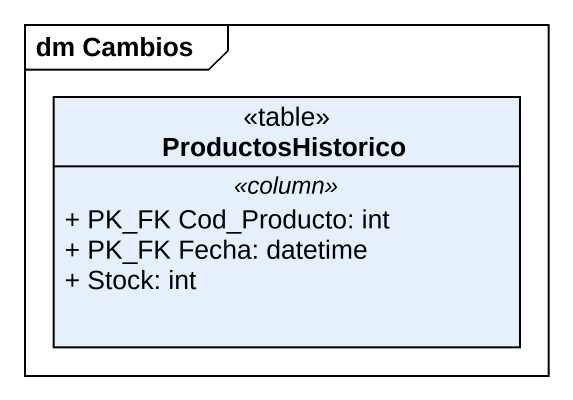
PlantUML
@startuml
mainframe dm Cambios
hide circle
hide empty members
skinparam classAttributeIconSize 0
class ProductosHistorico <<table>> {
  .. <<column>> ..
  + PK_FK Cod_Producto: int
  + PK_FK Fecha: datetime
  + Stock: int
}
@enduml
